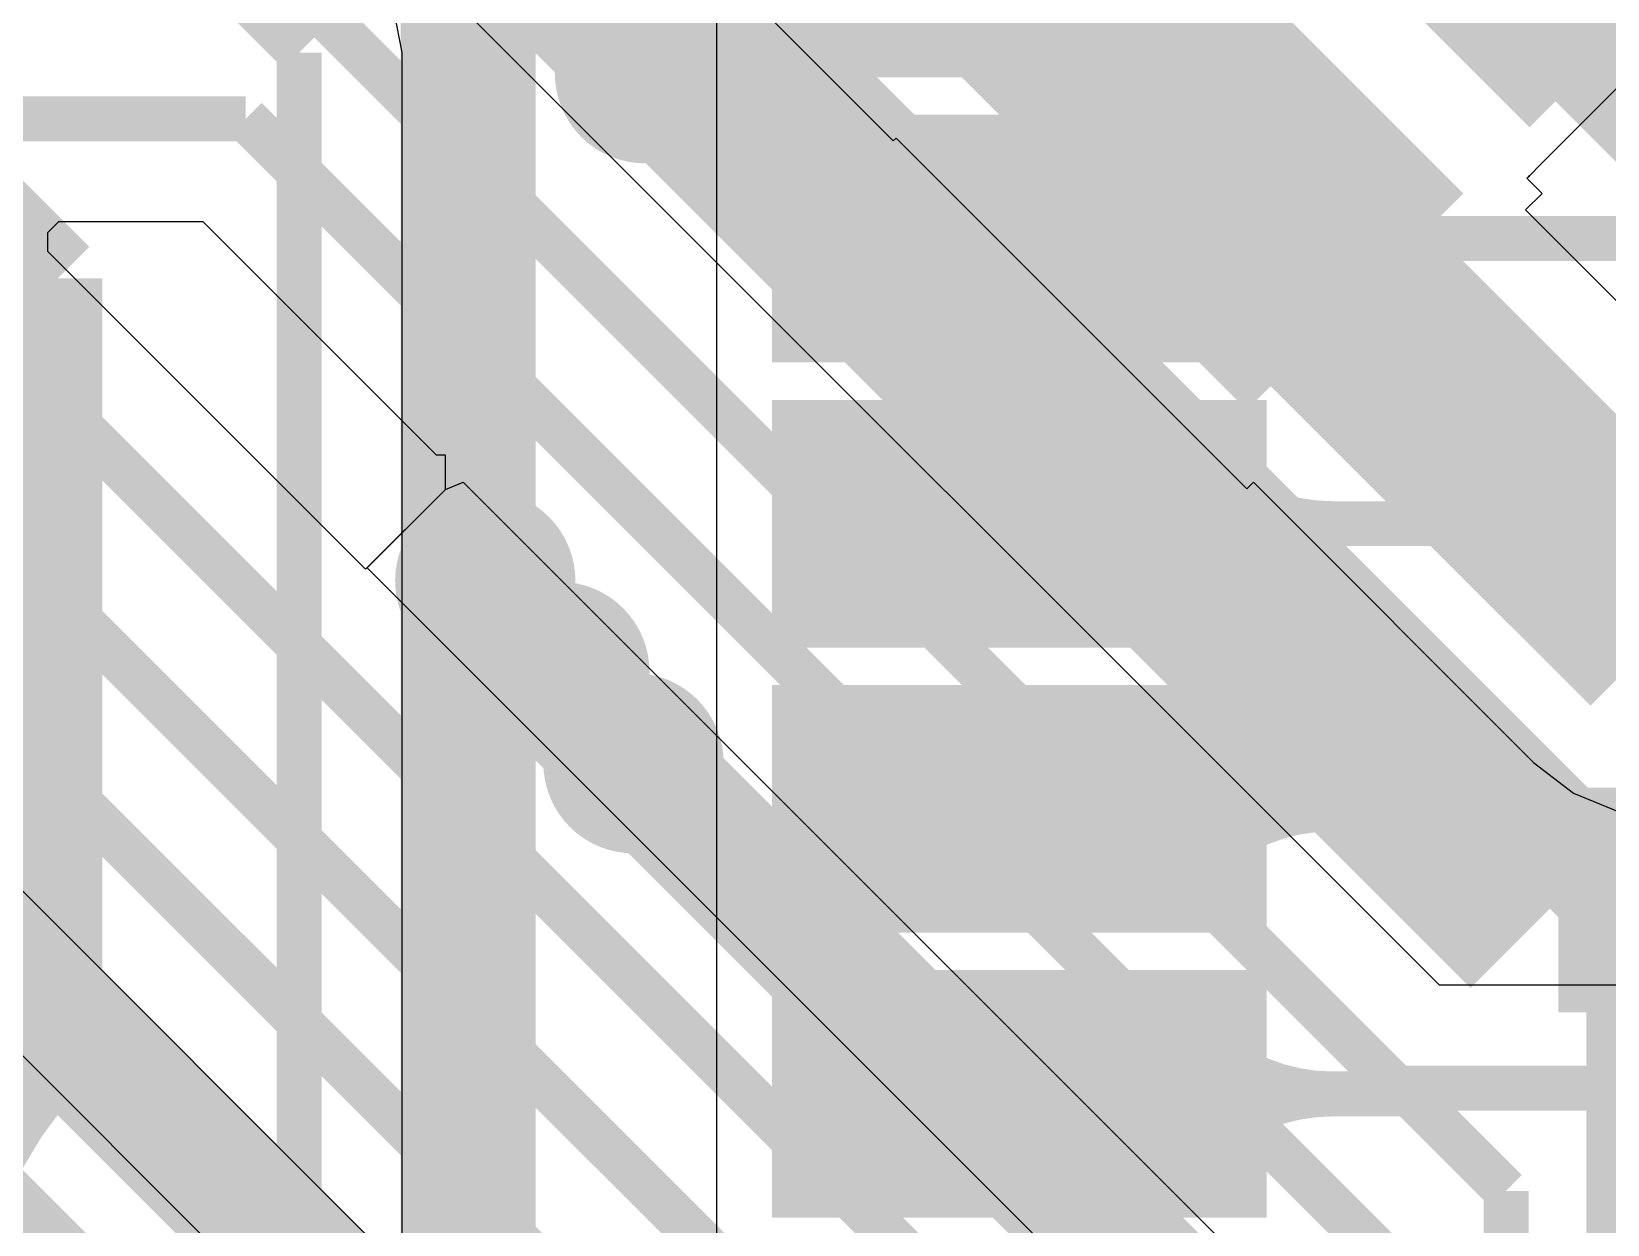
# Model space of a CAD drawing. Extents: x 56.2 to 141.8, y 48 to 96.4.
# Drawn here: x 104.15 to 111.17, y 82.35 to 87.66 of the extents above; entities that cross this region are included whole.
import ezdxf

# ---------------------------------------------------------------- set-up
doc = ezdxf.new("R2010")
doc.units = 0
doc.header["$MEASUREMENT"] = 0
for name, color, linetype in [('BOTTOMLAYER', 5, 'CONTINUOUS'), ('BOTTOMPASTE', 16, 'CONTINUOUS'), ('BOTTOMSOLDER', 6, 'CONTINUOUS'), ('MULTILAYER', 9, 'CONTINUOUS'), ('TOPLAYER', 1, 'CONTINUOUS'), ('TOPPASTE', 8, 'CONTINUOUS'), ('TOPSOLDER', 216, 'CONTINUOUS')]:
    doc.layers.add(name, color=color, linetype=linetype)

msp = doc.modelspace()

# ---------------------------------------------------------------- linework, layer by layer
at = {"layer": 'BOTTOMLAYER'}
for p, q in [((106.454659, 88.710478), (107.989078, 87.176059)), ((110.422256, 83.415215), (105.437015, 88.400456)), ((110.874716, 87.07326), (111.322455, 87.520998)), ((107.989078, 87.176059), (108.001775, 87.188756)), ((108.001775, 87.188756), (108.029459, 87.161075)), ((108.029459, 87.161075), (108.029456, 87.161073)), ((108.029456, 87.161073), (108.029461, 87.161075)), ((108.029461, 87.161075), (109.563878, 85.626659)), ((110.822532, 87.021071), (110.874716, 87.073257)), ((110.874719, 87.073257), (110.874716, 87.07326)), ((110.874716, 87.073257), (110.874719, 87.073257)), ((110.811219, 87.009752), (110.822534, 87.021073)), ((110.879095, 86.941876), (110.811219, 87.009752)), ((110.822534, 87.021073), (110.819029, 87.01757)), ((110.819029, 87.01757), (110.822532, 87.021071)), ((110.805537, 86.868317), (110.879095, 86.941876)), ((111.80272, 85.871134), (110.805537, 86.868317)), ((104.270614, 86.815585), (104.222012, 86.766982)), ((104.222012, 86.766982), (104.222012, 86.684388)), ((104.915152, 86.815585), (104.270614, 86.815585)), ((105.954937, 85.7758), (104.915152, 86.815585)), ((104.222012, 86.684388), (105.6386, 85.2678)), ((101.790952, 86.155185), (108.895568, 79.050568)), ((105.4089, 81.802963), (101.174012, 86.037852)), ((105.9942, 85.7758), (105.954937, 85.7758)), ((105.9942, 85.6234), (105.9942, 85.7758)), ((105.9942, 85.623397), (106.0742, 85.656537)), ((106.0742, 85.656537), (109.835368, 81.895368)), ((109.563878, 85.626659), (109.593083, 85.655864)), ((109.593083, 85.655864), (110.841373, 84.407573)), ((105.6386, 85.2678), (105.9942, 85.6234)), ((105.645532, 85.274732), (105.994197, 85.623397)), ((105.994197, 85.623397), (105.9942, 85.623395)), ((105.9942, 85.623395), (105.9942, 85.623397)), ((109.918048, 81.002215), (105.645532, 85.274732)), ((110.841373, 84.407573), (111.018935, 84.271325)), ((111.018935, 84.271325), (111.225706, 84.185679)), ((119.977296, 83.415215), (110.422256, 83.415215))]:
    msp.add_line(p, q, dxfattribs=at)
for points, const_width in [([(105.9104, 90.551), (111.4476, 85.0138)], 1.000001), ([(109.138128, 89.859528), (112.739256, 86.2584)], 1.000001), ([(106.0958, 88.574357), (110.913756, 83.756401)], 1.000001), ([(104.9782, 88.210408), (110.232208, 82.9564)], 0.2), ([(102.616, 87.6554), (109.728, 80.5434)], 0.2), ([(103.9368, 87.2744), (105.1052, 87.2744)], 0.2), ([(105.1052, 87.2744), (110.1598, 82.2198)], 0.2), ([(102.2604, 87.1474), (109.474, 79.9338)], 0.2), ([(101.981, 86.614), (109.22, 79.375)], 0.2), ([(100.6094, 85.9536), (105.703728, 80.859272)], 0.2), ([(111.4476, 85.0138), (121.4628, 85.0138)], 1.000001), ([(102.8192, 84.709), (108.8644, 78.6638)], 0.599999), ([(106.8324, 84.4042), (110.0328, 81.2038)], 0.599999), ([(110.913756, 83.756401), (110.951955, 83.7946)], 1.000001), ([(110.951955, 83.7946), (119.4562, 83.7946)], 1.000001), ([(110.232208, 82.9564), (120.3706, 82.9564)], 0.2)]:
    msp.add_lwpolyline(points, dxfattribs=dict(at, const_width=const_width))
at = {"layer": 'BOTTOMLAYER', "const_width": 0.299999}
for points in [[(106.7332, 87.4776, 1), (107.0332, 87.4776, 1)], [(106.022, 85.217, 1), (106.322, 85.217, 1)], [(106.3522, 84.8106, 1), (106.6522, 84.8106, 1)], [(106.6824, 84.4042, 1), (106.9824, 84.4042, 1)]]:
    msp.add_lwpolyline(points, format="xyb", close=True, dxfattribs=at)
at = {"layer": 'BOTTOMLAYER'}
for points in [[(110.822529, 87.380285), (111.642771, 88.200527), (109.783085, 88.419729), (110.603327, 89.239971)], [(109.563878, 86.121634), (110.38412, 86.941876), (108.524434, 87.161078), (109.344676, 87.98132)]]:
    msp.add_solid(points, dxfattribs=at)
at = {"layer": 'BOTTOMPASTE'}
for points in [[(110.822529, 87.380285), (111.642771, 88.200527), (109.783085, 88.419729), (110.603327, 89.239971)], [(109.563878, 86.121634), (110.38412, 86.941876), (108.524434, 87.161078), (109.344676, 87.98132)]]:
    msp.add_solid(points, dxfattribs=at)
at = {"layer": 'BOTTOMSOLDER', "const_width": 0.401599}
for points in [[(106.6824, 87.4776, 1), (107.084, 87.4776, 1)], [(105.9712, 85.217, 1), (106.3728, 85.217, 1)], [(106.3014, 84.8106, 1), (106.703, 84.8106, 1)], [(106.6316, 84.4042, 1), (107.0332, 84.4042, 1)]]:
    msp.add_lwpolyline(points, format="xyb", close=True, dxfattribs=at)
at = {"layer": 'BOTTOMSOLDER'}
for points in [[(107.989078, 87.527348), (108.953005, 88.491276), (106.805948, 88.710478), (107.769876, 89.674405)], [(110.822529, 87.2366), (111.786457, 88.200527), (109.6394, 88.419729), (110.603327, 89.383657)], [(109.563878, 85.977948), (110.527805, 86.941876), (108.380748, 87.161078), (109.344676, 88.125005)]]:
    msp.add_solid(points, dxfattribs=at)
at = {"layer": 'MULTILAYER', "const_width": 0.299999}
for points in [[(106.7332, 87.4776, 1), (107.0332, 87.4776, 1)], [(106.022, 85.217, 1), (106.322, 85.217, 1)], [(106.3522, 84.8106, 1), (106.6522, 84.8106, 1)], [(106.6824, 84.4042, 1), (106.9824, 84.4042, 1)]]:
    msp.add_lwpolyline(points, format="xyb", close=True, dxfattribs=at)
at = {"layer": 'TOPLAYER'}
for p, q in [((107.201221, 88.480964), (107.201221, 87.210963)), ((105.802217, 87.569599), (105.767292, 87.745179)), ((105.802217, 81.772201), (105.802217, 87.569599)), ((107.201221, 87.210963), (107.201221, 85.940963)), ((107.201221, 85.940963), (107.201221, 84.670963)), ((107.201221, 84.670963), (107.201221, 83.400963)), ((107.201221, 83.400963), (107.201221, 82.130963))]:
    msp.add_line(p, q, dxfattribs=at)
for points, const_width in [([(106.0958, 81.4324), (106.0958, 88.5952)], 0.599999), ([(104.917799, 87.995201), (105.343401, 87.569599)], 0.2), ([(105.343401, 81.772201), (105.343401, 87.569599)], 0.2), ([(103.9114, 86.9188), (104.267, 86.5632)], 0.399999), ([(108.551218, 86.741), (111.5822, 86.741)], 0.2), ([(108.551218, 86.741), (109.22, 86.741)], 0.2), ([(104.267, 83.140344), (104.267, 86.5632)], 0.399999), ([(108.551218, 85.471), (111.3536, 85.471)], 0.2), ([(108.551218, 85.471), (109.1692, 85.471)], 0.2), ([(106.1212, 85.1154), (106.8324, 84.4042)], 0.599999), ([(108.551218, 84.201), (110.744, 84.201)], 0.2), ([(108.551218, 84.201), (109.155464, 84.201)], 0.2), ([(110.744, 84.201), (111.1758, 83.7692)], 0.2), ([(111.1758, 77.4446), (111.1758, 83.7692)], 0.2), ([(102.993927, 81.867271), (104.267, 83.140344)], 0.399999), ([(108.551218, 82.931), (110.2868, 82.931)], 0.2), ([(110.2868, 82.931), (110.7186, 82.4992)], 0.2), ([(110.7186, 77.0128), (110.7186, 82.4992)], 0.2)]:
    msp.add_lwpolyline(points, dxfattribs=dict(at, const_width=const_width))
for points, const_width in [([(106.7332, 87.4776, 1), (107.0332, 87.4776, 1)], 0.299999), ([(109.298699, 86.98852, 1), (109.398699, 86.98852, 1)], 0.1), ([(109.298699, 86.98852, 1), (109.398699, 86.98852, 1)], 0.1), ([(109.298699, 86.98852, 1), (109.398699, 86.98852, 1)], 0.1), ([(109.298699, 86.98852, 1), (109.398699, 86.98852, 1)], 0.1), ([(109.298699, 86.98852, 1), (109.398699, 86.98852, 1)], 0.1), ([(109.298699, 86.98852, 1), (109.398699, 86.98852, 1)], 0.1), ([(109.298699, 86.98852, 1), (109.398699, 86.98852, 1)], 0.1), ([(109.298699, 86.98852, 1), (109.398699, 86.98852, 1)], 0.1), ([(109.298699, 86.98852, 1), (109.398699, 86.98852, 1)], 0.1), ([(109.298699, 86.98852, 1), (109.398699, 86.98852, 1)], 0.1), ([(109.298699, 86.98852, 1), (109.398699, 86.98852, 1)], 0.1), ([(109.298699, 86.98852, 1), (109.398699, 86.98852, 1)], 0.1), ([(109.298699, 86.98852, 1), (109.398699, 86.98852, 1)], 0.1), ([(109.298699, 86.98852, 1), (109.398699, 86.98852, 1)], 0.1), ([(109.896145, 86.741, 1), (109.996145, 86.741, 1)], 0.1), ([(109.896145, 86.741, 1), (109.996145, 86.741, 1)], 0.1), ([(109.896145, 86.741, 1), (109.996145, 86.741, 1)], 0.1), ([(109.896145, 86.741, 1), (109.996145, 86.741, 1)], 0.1), ([(109.896145, 86.741, 1), (109.996145, 86.741, 1)], 0.1), ([(109.896145, 86.741, 1), (109.996145, 86.741, 1)], 0.1), ([(109.896145, 86.741, 1), (109.996145, 86.741, 1)], 0.1), ([(109.896145, 86.741, 1), (109.996145, 86.741, 1)], 0.1), ([(109.896145, 86.741, 1), (109.996145, 86.741, 1)], 0.1), ([(109.896145, 86.741, 1), (109.996145, 86.741, 1)], 0.1), ([(109.896145, 86.741, 1), (109.996145, 86.741, 1)], 0.1), ([(109.896145, 86.741, 1), (109.996145, 86.741, 1)], 0.1), ([(109.896145, 86.741, 1), (109.996145, 86.741, 1)], 0.1), ([(109.896145, 86.741, 1), (109.996145, 86.741, 1)], 0.1), ([(109.89627, 86.741, 1), (109.99627, 86.741, 1)], 0.1), ([(109.89627, 86.741, 1), (109.99627, 86.741, 1)], 0.1), ([(109.89627, 86.741, 1), (109.99627, 86.741, 1)], 0.1), ([(109.89627, 86.741, 1), (109.99627, 86.741, 1)], 0.1), ([(109.89627, 86.741, 1), (109.99627, 86.741, 1)], 0.1), ([(109.89627, 86.741, 1), (109.99627, 86.741, 1)], 0.1), ([(109.89627, 86.741, 1), (109.99627, 86.741, 1)], 0.1), ([(109.89627, 86.741, 1), (109.99627, 86.741, 1)], 0.1), ([(109.89627, 86.741, 1), (109.99627, 86.741, 1)], 0.1), ([(109.89627, 86.741, 1), (109.99627, 86.741, 1)], 0.1), ([(109.89627, 86.741, 1), (109.99627, 86.741, 1)], 0.1), ([(109.89627, 86.741, 1), (109.99627, 86.741, 1)], 0.1), ([(109.89627, 86.741, 1), (109.99627, 86.741, 1)], 0.1), ([(109.89627, 86.741, 1), (109.99627, 86.741, 1)], 0.1), ([(109.298699, 86.49353, 1), (109.398699, 86.49353, 1)], 0.1), ([(109.298699, 86.49353, 1), (109.398699, 86.49353, 1)], 0.1), ([(109.298699, 86.49353, 1), (109.398699, 86.49353, 1)], 0.1), ([(109.298699, 86.49353, 1), (109.398699, 86.49353, 1)], 0.1), ([(109.298699, 86.49353, 1), (109.398699, 86.49353, 1)], 0.1), ([(109.298699, 86.49353, 1), (109.398699, 86.49353, 1)], 0.1), ([(109.298699, 86.49353, 1), (109.398699, 86.49353, 1)], 0.1), ([(109.298699, 86.49353, 1), (109.398699, 86.49353, 1)], 0.1), ([(109.298699, 86.49353, 1), (109.398699, 86.49353, 1)], 0.1), ([(109.298699, 86.49353, 1), (109.398699, 86.49353, 1)], 0.1), ([(109.298699, 86.49353, 1), (109.398699, 86.49353, 1)], 0.1), ([(109.298699, 86.49353, 1), (109.398699, 86.49353, 1)], 0.1), ([(109.298699, 86.49353, 1), (109.398699, 86.49353, 1)], 0.1), ([(109.298699, 86.49353, 1), (109.398699, 86.49353, 1)], 0.1), ([(109.298699, 85.71852, 1), (109.398699, 85.71852, 1)], 0.1), ([(109.298699, 85.71852, 1), (109.398699, 85.71852, 1)], 0.1), ([(109.298699, 85.71852, 1), (109.398699, 85.71852, 1)], 0.1), ([(109.298699, 85.71852, 1), (109.398699, 85.71852, 1)], 0.1), ([(109.298699, 85.71852, 1), (109.398699, 85.71852, 1)], 0.1), ([(109.298699, 85.71852, 1), (109.398699, 85.71852, 1)], 0.1), ([(109.298699, 85.71852, 1), (109.398699, 85.71852, 1)], 0.1), ([(109.298699, 85.71852, 1), (109.398699, 85.71852, 1)], 0.1), ([(109.298699, 85.71852, 1), (109.398699, 85.71852, 1)], 0.1), ([(109.298699, 85.71852, 1), (109.398699, 85.71852, 1)], 0.1), ([(109.298699, 85.71852, 1), (109.398699, 85.71852, 1)], 0.1), ([(109.298699, 85.71852, 1), (109.398699, 85.71852, 1)], 0.1), ([(109.298699, 85.71852, 1), (109.398699, 85.71852, 1)], 0.1), ([(109.298699, 85.71852, 1), (109.398699, 85.71852, 1)], 0.1), ([(109.896145, 85.471, 1), (109.996145, 85.471, 1)], 0.1), ([(109.896145, 85.471, 1), (109.996145, 85.471, 1)], 0.1), ([(109.896145, 85.471, 1), (109.996145, 85.471, 1)], 0.1), ([(109.896145, 85.471, 1), (109.996145, 85.471, 1)], 0.1), ([(109.896145, 85.471, 1), (109.996145, 85.471, 1)], 0.1), ([(109.896145, 85.471, 1), (109.996145, 85.471, 1)], 0.1), ([(109.896145, 85.471, 1), (109.996145, 85.471, 1)], 0.1), ([(109.896145, 85.471, 1), (109.996145, 85.471, 1)], 0.1), ([(109.896145, 85.471, 1), (109.996145, 85.471, 1)], 0.1), ([(109.896145, 85.471, 1), (109.996145, 85.471, 1)], 0.1), ([(109.896145, 85.471, 1), (109.996145, 85.471, 1)], 0.1), ([(109.896145, 85.471, 1), (109.996145, 85.471, 1)], 0.1), ([(109.896145, 85.471, 1), (109.996145, 85.471, 1)], 0.1), ([(109.896145, 85.471, 1), (109.996145, 85.471, 1)], 0.1), ([(109.89627, 85.471, 1), (109.99627, 85.471, 1)], 0.1), ([(109.89627, 85.471, 1), (109.99627, 85.471, 1)], 0.1), ([(109.89627, 85.471, 1), (109.99627, 85.471, 1)], 0.1), ([(109.89627, 85.471, 1), (109.99627, 85.471, 1)], 0.1), ([(109.89627, 85.471, 1), (109.99627, 85.471, 1)], 0.1), ([(109.89627, 85.471, 1), (109.99627, 85.471, 1)], 0.1), ([(109.89627, 85.471, 1), (109.99627, 85.471, 1)], 0.1), ([(109.89627, 85.471, 1), (109.99627, 85.471, 1)], 0.1), ([(109.89627, 85.471, 1), (109.99627, 85.471, 1)], 0.1), ([(109.89627, 85.471, 1), (109.99627, 85.471, 1)], 0.1), ([(109.89627, 85.471, 1), (109.99627, 85.471, 1)], 0.1), ([(109.89627, 85.471, 1), (109.99627, 85.471, 1)], 0.1), ([(109.89627, 85.471, 1), (109.99627, 85.471, 1)], 0.1), ([(109.89627, 85.471, 1), (109.99627, 85.471, 1)], 0.1), ([(106.022, 85.217, 1), (106.322, 85.217, 1)], 0.299999), ([(109.298699, 85.22353, 1), (109.398699, 85.22353, 1)], 0.1), ([(109.298699, 85.22353, 1), (109.398699, 85.22353, 1)], 0.1), ([(109.298699, 85.22353, 1), (109.398699, 85.22353, 1)], 0.1), ([(109.298699, 85.22353, 1), (109.398699, 85.22353, 1)], 0.1), ([(109.298699, 85.22353, 1), (109.398699, 85.22353, 1)], 0.1), ([(109.298699, 85.22353, 1), (109.398699, 85.22353, 1)], 0.1), ([(109.298699, 85.22353, 1), (109.398699, 85.22353, 1)], 0.1), ([(109.298699, 85.22353, 1), (109.398699, 85.22353, 1)], 0.1), ([(109.298699, 85.22353, 1), (109.398699, 85.22353, 1)], 0.1), ([(109.298699, 85.22353, 1), (109.398699, 85.22353, 1)], 0.1), ([(109.298699, 85.22353, 1), (109.398699, 85.22353, 1)], 0.1), ([(109.298699, 85.22353, 1), (109.398699, 85.22353, 1)], 0.1), ([(109.298699, 85.22353, 1), (109.398699, 85.22353, 1)], 0.1), ([(109.298699, 85.22353, 1), (109.398699, 85.22353, 1)], 0.1), ([(106.3522, 84.8106, 1), (106.6522, 84.8106, 1)], 0.299999), ([(106.6824, 84.4042, 1), (106.9824, 84.4042, 1)], 0.299999), ([(109.298699, 84.44852, 1), (109.398699, 84.44852, 1)], 0.1), ([(109.298699, 84.44852, 1), (109.398699, 84.44852, 1)], 0.1), ([(109.298699, 84.44852, 1), (109.398699, 84.44852, 1)], 0.1), ([(109.298699, 84.44852, 1), (109.398699, 84.44852, 1)], 0.1), ([(109.298699, 84.44852, 1), (109.398699, 84.44852, 1)], 0.1), ([(109.298699, 84.44852, 1), (109.398699, 84.44852, 1)], 0.1), ([(109.298699, 84.44852, 1), (109.398699, 84.44852, 1)], 0.1), ([(109.298699, 84.44852, 1), (109.398699, 84.44852, 1)], 0.1), ([(109.298699, 84.44852, 1), (109.398699, 84.44852, 1)], 0.1), ([(109.298699, 84.44852, 1), (109.398699, 84.44852, 1)], 0.1), ([(109.298699, 84.44852, 1), (109.398699, 84.44852, 1)], 0.1), ([(109.298699, 84.44852, 1), (109.398699, 84.44852, 1)], 0.1), ([(109.298699, 84.44852, 1), (109.398699, 84.44852, 1)], 0.1), ([(109.298699, 84.44852, 1), (109.398699, 84.44852, 1)], 0.1), ([(109.896145, 84.201, 1), (109.996145, 84.201, 1)], 0.1), ([(109.896145, 84.201, 1), (109.996145, 84.201, 1)], 0.1), ([(109.896145, 84.201, 1), (109.996145, 84.201, 1)], 0.1), ([(109.896145, 84.201, 1), (109.996145, 84.201, 1)], 0.1), ([(109.896145, 84.201, 1), (109.996145, 84.201, 1)], 0.1), ([(109.896145, 84.201, 1), (109.996145, 84.201, 1)], 0.1), ([(109.896145, 84.201, 1), (109.996145, 84.201, 1)], 0.1), ([(109.896145, 84.201, 1), (109.996145, 84.201, 1)], 0.1), ([(109.896145, 84.201, 1), (109.996145, 84.201, 1)], 0.1), ([(109.896145, 84.201, 1), (109.996145, 84.201, 1)], 0.1), ([(109.896145, 84.201, 1), (109.996145, 84.201, 1)], 0.1), ([(109.896145, 84.201, 1), (109.996145, 84.201, 1)], 0.1), ([(109.896145, 84.201, 1), (109.996145, 84.201, 1)], 0.1), ([(109.896145, 84.201, 1), (109.996145, 84.201, 1)], 0.1), ([(109.89627, 84.201, 1), (109.99627, 84.201, 1)], 0.1), ([(109.89627, 84.201, 1), (109.99627, 84.201, 1)], 0.1), ([(109.89627, 84.201, 1), (109.99627, 84.201, 1)], 0.1), ([(109.89627, 84.201, 1), (109.99627, 84.201, 1)], 0.1), ([(109.89627, 84.201, 1), (109.99627, 84.201, 1)], 0.1), ([(109.89627, 84.201, 1), (109.99627, 84.201, 1)], 0.1), ([(109.89627, 84.201, 1), (109.99627, 84.201, 1)], 0.1), ([(109.89627, 84.201, 1), (109.99627, 84.201, 1)], 0.1), ([(109.89627, 84.201, 1), (109.99627, 84.201, 1)], 0.1), ([(109.89627, 84.201, 1), (109.99627, 84.201, 1)], 0.1), ([(109.89627, 84.201, 1), (109.99627, 84.201, 1)], 0.1), ([(109.89627, 84.201, 1), (109.99627, 84.201, 1)], 0.1), ([(109.89627, 84.201, 1), (109.99627, 84.201, 1)], 0.1), ([(109.89627, 84.201, 1), (109.99627, 84.201, 1)], 0.1), ([(109.298699, 83.95353, 1), (109.398699, 83.95353, 1)], 0.1), ([(109.298699, 83.95353, 1), (109.398699, 83.95353, 1)], 0.1), ([(109.298699, 83.95353, 1), (109.398699, 83.95353, 1)], 0.1), ([(109.298699, 83.95353, 1), (109.398699, 83.95353, 1)], 0.1), ([(109.298699, 83.95353, 1), (109.398699, 83.95353, 1)], 0.1), ([(109.298699, 83.95353, 1), (109.398699, 83.95353, 1)], 0.1), ([(109.298699, 83.95353, 1), (109.398699, 83.95353, 1)], 0.1), ([(109.298699, 83.95353, 1), (109.398699, 83.95353, 1)], 0.1), ([(109.298699, 83.95353, 1), (109.398699, 83.95353, 1)], 0.1), ([(109.298699, 83.95353, 1), (109.398699, 83.95353, 1)], 0.1), ([(109.298699, 83.95353, 1), (109.398699, 83.95353, 1)], 0.1), ([(109.298699, 83.95353, 1), (109.398699, 83.95353, 1)], 0.1), ([(109.298699, 83.95353, 1), (109.398699, 83.95353, 1)], 0.1), ([(109.298699, 83.95353, 1), (109.398699, 83.95353, 1)], 0.1), ([(104.166594, 83.139938, 1), (104.366593, 83.139938, 1)], 0.2), ([(109.298699, 83.17852, 1), (109.398699, 83.17852, 1)], 0.1), ([(109.298699, 83.17852, 1), (109.398699, 83.17852, 1)], 0.1), ([(109.298699, 83.17852, 1), (109.398699, 83.17852, 1)], 0.1), ([(109.298699, 83.17852, 1), (109.398699, 83.17852, 1)], 0.1), ([(109.298699, 83.17852, 1), (109.398699, 83.17852, 1)], 0.1), ([(109.298699, 83.17852, 1), (109.398699, 83.17852, 1)], 0.1), ([(109.298699, 83.17852, 1), (109.398699, 83.17852, 1)], 0.1), ([(109.298699, 83.17852, 1), (109.398699, 83.17852, 1)], 0.1), ([(109.298699, 83.17852, 1), (109.398699, 83.17852, 1)], 0.1), ([(109.298699, 83.17852, 1), (109.398699, 83.17852, 1)], 0.1), ([(109.298699, 83.17852, 1), (109.398699, 83.17852, 1)], 0.1), ([(109.298699, 83.17852, 1), (109.398699, 83.17852, 1)], 0.1), ([(109.298699, 83.17852, 1), (109.398699, 83.17852, 1)], 0.1), ([(109.298699, 83.17852, 1), (109.398699, 83.17852, 1)], 0.1), ([(109.896145, 82.931, 1), (109.996145, 82.931, 1)], 0.1), ([(109.896145, 82.931, 1), (109.996145, 82.931, 1)], 0.1), ([(109.896145, 82.931, 1), (109.996145, 82.931, 1)], 0.1), ([(109.896145, 82.931, 1), (109.996145, 82.931, 1)], 0.1), ([(109.896145, 82.931, 1), (109.996145, 82.931, 1)], 0.1), ([(109.896145, 82.931, 1), (109.996145, 82.931, 1)], 0.1), ([(109.896145, 82.931, 1), (109.996145, 82.931, 1)], 0.1), ([(109.896145, 82.931, 1), (109.996145, 82.931, 1)], 0.1), ([(109.896145, 82.931, 1), (109.996145, 82.931, 1)], 0.1), ([(109.896145, 82.931, 1), (109.996145, 82.931, 1)], 0.1), ([(109.896145, 82.931, 1), (109.996145, 82.931, 1)], 0.1), ([(109.896145, 82.931, 1), (109.996145, 82.931, 1)], 0.1), ([(109.896145, 82.931, 1), (109.996145, 82.931, 1)], 0.1), ([(109.896145, 82.931, 1), (109.996145, 82.931, 1)], 0.1), ([(109.89627, 82.931, 1), (109.99627, 82.931, 1)], 0.1), ([(109.89627, 82.931, 1), (109.99627, 82.931, 1)], 0.1), ([(109.89627, 82.931, 1), (109.99627, 82.931, 1)], 0.1), ([(109.89627, 82.931, 1), (109.99627, 82.931, 1)], 0.1), ([(109.89627, 82.931, 1), (109.99627, 82.931, 1)], 0.1), ([(109.89627, 82.931, 1), (109.99627, 82.931, 1)], 0.1), ([(109.89627, 82.931, 1), (109.99627, 82.931, 1)], 0.1), ([(109.89627, 82.931, 1), (109.99627, 82.931, 1)], 0.1), ([(109.89627, 82.931, 1), (109.99627, 82.931, 1)], 0.1), ([(109.89627, 82.931, 1), (109.99627, 82.931, 1)], 0.1), ([(109.89627, 82.931, 1), (109.99627, 82.931, 1)], 0.1), ([(109.89627, 82.931, 1), (109.99627, 82.931, 1)], 0.1), ([(109.89627, 82.931, 1), (109.99627, 82.931, 1)], 0.1), ([(109.89627, 82.931, 1), (109.99627, 82.931, 1)], 0.1), ([(109.298699, 82.68353, 1), (109.398699, 82.68353, 1)], 0.1), ([(109.298699, 82.68353, 1), (109.398699, 82.68353, 1)], 0.1), ([(109.298699, 82.68353, 1), (109.398699, 82.68353, 1)], 0.1), ([(109.298699, 82.68353, 1), (109.398699, 82.68353, 1)], 0.1), ([(109.298699, 82.68353, 1), (109.398699, 82.68353, 1)], 0.1), ([(109.298699, 82.68353, 1), (109.398699, 82.68353, 1)], 0.1), ([(109.298699, 82.68353, 1), (109.398699, 82.68353, 1)], 0.1), ([(109.298699, 82.68353, 1), (109.398699, 82.68353, 1)], 0.1), ([(109.298699, 82.68353, 1), (109.398699, 82.68353, 1)], 0.1), ([(109.298699, 82.68353, 1), (109.398699, 82.68353, 1)], 0.1), ([(109.298699, 82.68353, 1), (109.398699, 82.68353, 1)], 0.1), ([(109.298699, 82.68353, 1), (109.398699, 82.68353, 1)], 0.1), ([(109.298699, 82.68353, 1), (109.398699, 82.68353, 1)], 0.1), ([(109.298699, 82.68353, 1), (109.398699, 82.68353, 1)], 0.1)]:
    msp.add_lwpolyline(points, format="xyb", close=True, dxfattribs=dict(at, const_width=const_width))
for points, const_width in [([(109.94627, 86.741, -0.198912), (109.348699, 86.98852)], 0.2), ([(109.94627, 86.741, -0.198912), (109.348699, 86.98852)], 0.2), ([(109.94627, 86.741, -0.198912), (109.348699, 86.98852)], 0.2), ([(109.94627, 86.741, -0.198912), (109.348699, 86.98852)], 0.2), ([(109.94627, 86.741, -0.198912), (109.348699, 86.98852)], 0.2), ([(109.94627, 86.741, -0.198912), (109.348699, 86.98852)], 0.2), ([(109.94627, 86.741, -0.198912), (109.348699, 86.98852)], 0.2), ([(109.94627, 86.741, -0.198912), (109.348699, 86.98852)], 0.2), ([(109.94627, 86.741, -0.198912), (109.348699, 86.98852)], 0.2), ([(109.94627, 86.741, -0.198912), (109.348699, 86.98852)], 0.2), ([(109.94627, 86.741, -0.198912), (109.348699, 86.98852)], 0.2), ([(109.94627, 86.741, -0.198912), (109.348699, 86.98852)], 0.2), ([(109.94627, 86.741, -0.198912), (109.348699, 86.98852)], 0.2), ([(109.94627, 86.741, -0.198912), (109.348699, 86.98852)], 0.2), ([(109.348699, 86.49353, -0.198912), (109.946145, 86.741)], 0.2), ([(109.348699, 86.49353, -0.198912), (109.946145, 86.741)], 0.2), ([(109.348699, 86.49353, -0.198912), (109.946145, 86.741)], 0.2), ([(109.348699, 86.49353, -0.198912), (109.946145, 86.741)], 0.2), ([(109.348699, 86.49353, -0.198912), (109.946145, 86.741)], 0.2), ([(109.348699, 86.49353, -0.198912), (109.946145, 86.741)], 0.2), ([(109.348699, 86.49353, -0.198912), (109.946145, 86.741)], 0.2), ([(109.348699, 86.49353, -0.198912), (109.946145, 86.741)], 0.2), ([(109.348699, 86.49353, -0.198912), (109.946145, 86.741)], 0.2), ([(109.348699, 86.49353, -0.198912), (109.946145, 86.741)], 0.2), ([(109.348699, 86.49353, -0.198912), (109.946145, 86.741)], 0.2), ([(109.348699, 86.49353, -0.198912), (109.946145, 86.741)], 0.2), ([(109.348699, 86.49353, -0.198912), (109.946145, 86.741)], 0.2), ([(109.348699, 86.49353, -0.198912), (109.946145, 86.741)], 0.2), ([(109.94627, 85.471, -0.198912), (109.348699, 85.71852)], 0.2), ([(109.94627, 85.471, -0.198912), (109.348699, 85.71852)], 0.2), ([(109.94627, 85.471, -0.198912), (109.348699, 85.71852)], 0.2), ([(109.94627, 85.471, -0.198912), (109.348699, 85.71852)], 0.2), ([(109.94627, 85.471, -0.198912), (109.348699, 85.71852)], 0.2), ([(109.94627, 85.471, -0.198912), (109.348699, 85.71852)], 0.2), ([(109.94627, 85.471, -0.198912), (109.348699, 85.71852)], 0.2), ([(109.94627, 85.471, -0.198912), (109.348699, 85.71852)], 0.2), ([(109.94627, 85.471, -0.198912), (109.348699, 85.71852)], 0.2), ([(109.94627, 85.471, -0.198912), (109.348699, 85.71852)], 0.2), ([(109.94627, 85.471, -0.198912), (109.348699, 85.71852)], 0.2), ([(109.94627, 85.471, -0.198912), (109.348699, 85.71852)], 0.2), ([(109.94627, 85.471, -0.198912), (109.348699, 85.71852)], 0.2), ([(109.94627, 85.471, -0.198912), (109.348699, 85.71852)], 0.2), ([(109.348699, 85.22353, -0.198912), (109.946145, 85.471)], 0.2), ([(109.348699, 85.22353, -0.198912), (109.946145, 85.471)], 0.2), ([(109.348699, 85.22353, -0.198912), (109.946145, 85.471)], 0.2), ([(109.348699, 85.22353, -0.198912), (109.946145, 85.471)], 0.2), ([(109.348699, 85.22353, -0.198912), (109.946145, 85.471)], 0.2), ([(109.348699, 85.22353, -0.198912), (109.946145, 85.471)], 0.2), ([(109.348699, 85.22353, -0.198912), (109.946145, 85.471)], 0.2), ([(109.348699, 85.22353, -0.198912), (109.946145, 85.471)], 0.2), ([(109.348699, 85.22353, -0.198912), (109.946145, 85.471)], 0.2), ([(109.348699, 85.22353, -0.198912), (109.946145, 85.471)], 0.2), ([(109.348699, 85.22353, -0.198912), (109.946145, 85.471)], 0.2), ([(109.348699, 85.22353, -0.198912), (109.946145, 85.471)], 0.2), ([(109.348699, 85.22353, -0.198912), (109.946145, 85.471)], 0.2), ([(109.348699, 85.22353, -0.198912), (109.946145, 85.471)], 0.2), ([(109.94627, 84.201, -0.198912), (109.348699, 84.44852)], 0.2), ([(109.94627, 84.201, -0.198912), (109.348699, 84.44852)], 0.2), ([(109.94627, 84.201, -0.198912), (109.348699, 84.44852)], 0.2), ([(109.94627, 84.201, -0.198912), (109.348699, 84.44852)], 0.2), ([(109.94627, 84.201, -0.198912), (109.348699, 84.44852)], 0.2), ([(109.94627, 84.201, -0.198912), (109.348699, 84.44852)], 0.2), ([(109.94627, 84.201, -0.198912), (109.348699, 84.44852)], 0.2), ([(109.94627, 84.201, -0.198912), (109.348699, 84.44852)], 0.2), ([(109.94627, 84.201, -0.198912), (109.348699, 84.44852)], 0.2), ([(109.94627, 84.201, -0.198912), (109.348699, 84.44852)], 0.2), ([(109.94627, 84.201, -0.198912), (109.348699, 84.44852)], 0.2), ([(109.94627, 84.201, -0.198912), (109.348699, 84.44852)], 0.2), ([(109.94627, 84.201, -0.198912), (109.348699, 84.44852)], 0.2), ([(109.94627, 84.201, -0.198912), (109.348699, 84.44852)], 0.2), ([(109.348699, 83.95353, -0.198912), (109.946145, 84.201)], 0.2), ([(109.348699, 83.95353, -0.198912), (109.946145, 84.201)], 0.2), ([(109.348699, 83.95353, -0.198912), (109.946145, 84.201)], 0.2), ([(109.348699, 83.95353, -0.198912), (109.946145, 84.201)], 0.2), ([(109.348699, 83.95353, -0.198912), (109.946145, 84.201)], 0.2), ([(109.348699, 83.95353, -0.198912), (109.946145, 84.201)], 0.2), ([(109.348699, 83.95353, -0.198912), (109.946145, 84.201)], 0.2), ([(109.348699, 83.95353, -0.198912), (109.946145, 84.201)], 0.2), ([(109.348699, 83.95353, -0.198912), (109.946145, 84.201)], 0.2), ([(109.348699, 83.95353, -0.198912), (109.946145, 84.201)], 0.2), ([(109.348699, 83.95353, -0.198912), (109.946145, 84.201)], 0.2), ([(109.348699, 83.95353, -0.198912), (109.946145, 84.201)], 0.2), ([(109.348699, 83.95353, -0.198912), (109.946145, 84.201)], 0.2), ([(109.348699, 83.95353, -0.198912), (109.946145, 84.201)], 0.2), ([(103.7066, 81.788, -0.198912), (104.266594, 83.139938)], 0.399999), ([(109.94627, 82.931, -0.198912), (109.348699, 83.17852)], 0.2), ([(109.94627, 82.931, -0.198912), (109.348699, 83.17852)], 0.2), ([(109.94627, 82.931, -0.198912), (109.348699, 83.17852)], 0.2), ([(109.94627, 82.931, -0.198912), (109.348699, 83.17852)], 0.2), ([(109.94627, 82.931, -0.198912), (109.348699, 83.17852)], 0.2), ([(109.94627, 82.931, -0.198912), (109.348699, 83.17852)], 0.2), ([(109.94627, 82.931, -0.198912), (109.348699, 83.17852)], 0.2), ([(109.94627, 82.931, -0.198912), (109.348699, 83.17852)], 0.2), ([(109.94627, 82.931, -0.198912), (109.348699, 83.17852)], 0.2), ([(109.94627, 82.931, -0.198912), (109.348699, 83.17852)], 0.2), ([(109.94627, 82.931, -0.198912), (109.348699, 83.17852)], 0.2), ([(109.94627, 82.931, -0.198912), (109.348699, 83.17852)], 0.2), ([(109.94627, 82.931, -0.198912), (109.348699, 83.17852)], 0.2), ([(109.94627, 82.931, -0.198912), (109.348699, 83.17852)], 0.2), ([(109.348699, 82.68353, -0.198912), (109.946145, 82.931)], 0.2), ([(109.348699, 82.68353, -0.198912), (109.946145, 82.931)], 0.2), ([(109.348699, 82.68353, -0.198912), (109.946145, 82.931)], 0.2), ([(109.348699, 82.68353, -0.198912), (109.946145, 82.931)], 0.2), ([(109.348699, 82.68353, -0.198912), (109.946145, 82.931)], 0.2), ([(109.348699, 82.68353, -0.198912), (109.946145, 82.931)], 0.2), ([(109.348699, 82.68353, -0.198912), (109.946145, 82.931)], 0.2), ([(109.348699, 82.68353, -0.198912), (109.946145, 82.931)], 0.2), ([(109.348699, 82.68353, -0.198912), (109.946145, 82.931)], 0.2), ([(109.348699, 82.68353, -0.198912), (109.946145, 82.931)], 0.2), ([(109.348699, 82.68353, -0.198912), (109.946145, 82.931)], 0.2), ([(109.348699, 82.68353, -0.198912), (109.946145, 82.931)], 0.2), ([(109.348699, 82.68353, -0.198912), (109.946145, 82.931)], 0.2), ([(109.348699, 82.68353, -0.198912), (109.946145, 82.931)], 0.2)]:
    msp.add_lwpolyline(points, format="xyb", dxfattribs=dict(at, const_width=const_width))
for points in [[(109.551216, 88.461012), (107.55122, 88.461012), (109.551216, 87.560988), (107.55122, 87.560988)], [(109.551216, 87.191012), (107.55122, 87.191012), (109.551216, 86.290988), (107.55122, 86.290988)], [(109.551216, 85.921012), (107.55122, 85.921012), (109.551216, 85.020988), (107.55122, 85.020988)], [(109.551216, 84.651012), (107.55122, 84.651012), (109.551216, 83.750988), (107.55122, 83.750988)], [(109.551216, 83.381012), (107.55122, 83.381012), (109.551216, 82.480988), (107.55122, 82.480988)]]:
    msp.add_solid(points, dxfattribs=at)
at = {"layer": 'TOPPASTE'}
for points in [[(109.551216, 88.461012), (107.55122, 88.461012), (109.551216, 87.560988), (107.55122, 87.560988)], [(109.551216, 87.191012), (107.55122, 87.191012), (109.551216, 86.290988), (107.55122, 86.290988)], [(109.551216, 85.921012), (107.55122, 85.921012), (109.551216, 85.020988), (107.55122, 85.020988)], [(109.551216, 84.651012), (107.55122, 84.651012), (109.551216, 83.750988), (107.55122, 83.750988)], [(109.551216, 83.381012), (107.55122, 83.381012), (109.551216, 82.480988), (107.55122, 82.480988)]]:
    msp.add_solid(points, dxfattribs=at)
at = {"layer": 'TOPSOLDER', "const_width": 0.401599}
for points in [[(106.6824, 87.4776, 1), (107.084, 87.4776, 1)], [(105.9712, 85.217, 1), (106.3728, 85.217, 1)], [(106.3014, 84.8106, 1), (106.703, 84.8106, 1)], [(106.6316, 84.4042, 1), (107.0332, 84.4042, 1)]]:
    msp.add_lwpolyline(points, format="xyb", close=True, dxfattribs=at)
at = {"layer": 'TOPSOLDER'}
for points in [[(109.652816, 88.562612), (107.44962, 88.562612), (109.652816, 87.459388), (107.44962, 87.459388)], [(109.652816, 87.292612), (107.44962, 87.292612), (109.652816, 86.189388), (107.44962, 86.189388)], [(109.652816, 86.022612), (107.44962, 86.022612), (109.652816, 84.919388), (107.44962, 84.919388)], [(109.652816, 84.752612), (107.44962, 84.752612), (109.652816, 83.649388), (107.44962, 83.649388)], [(109.652816, 83.482612), (107.44962, 83.482612), (109.652816, 82.379388), (107.44962, 82.379388)]]:
    msp.add_solid(points, dxfattribs=at)

doc.saveas('drawing.dxf')
